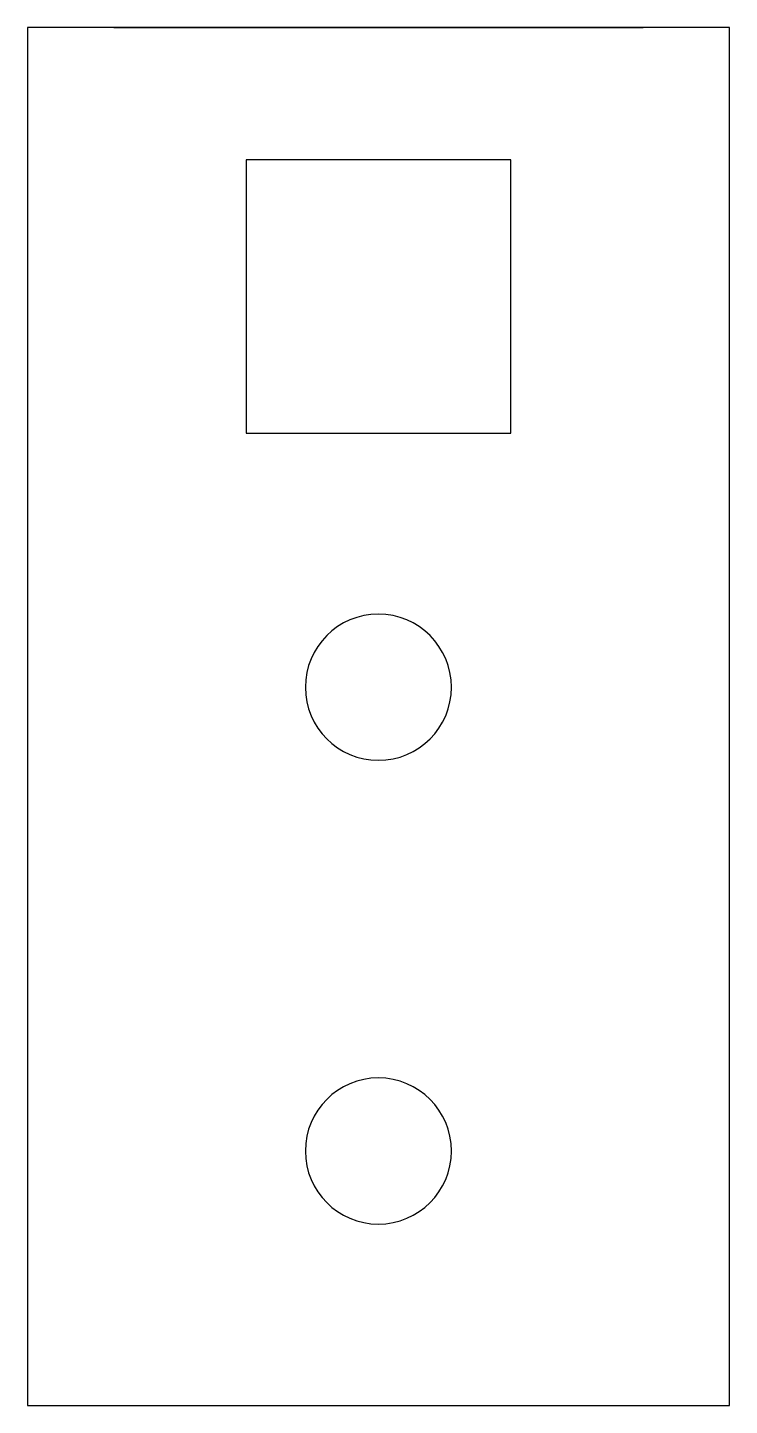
# Model space of a CAD drawing. Extents: x 1 to 1.66, y 1 to 2.3.
import ezdxf

# ---------------------------------------------------------------- set-up
doc = ezdxf.new("R2010")
doc.units = 0
doc.layers.add('1', color=7, linetype='CONTINUOUS')

msp = doc.modelspace()

# ---------------------------------------------------------------- linework, layer by layer
at = {"layer": '1', "color": 1, "linetype": 'CONTINUOUS'}
for p, q in [((1.663, 2.3013), (1, 2.3013)), ((1, 2.3013), (1, 1)), ((1.0815, 2.3013), (1.5815, 2.3013)), ((1.5815, 2.3013), (1.0815, 2.3013)), ((1.663, 1), (1.663, 2.3013)), ((1.4565, 2.1763), (1.2065, 2.1763)), ((1.2065, 2.1763), (1.2065, 1.9183)), ((1.4565, 1.9183), (1.4565, 2.1763)), ((1.2065, 1.9183), (1.4565, 1.9183)), ((1, 1), (1.663, 1))]:
    msp.add_line(p, q, dxfattribs=at)
for centre, start, end in [((1.3314, 1.6783), 360, 180), ((1.3314, 1.6783), 180, 360), ((1.3314, 1.2403), 360, 180), ((1.3314, 1.2403), 180, 360)]:
    msp.add_arc(centre, 0.069, start, end, dxfattribs=at)

doc.saveas('drawing.dxf')
